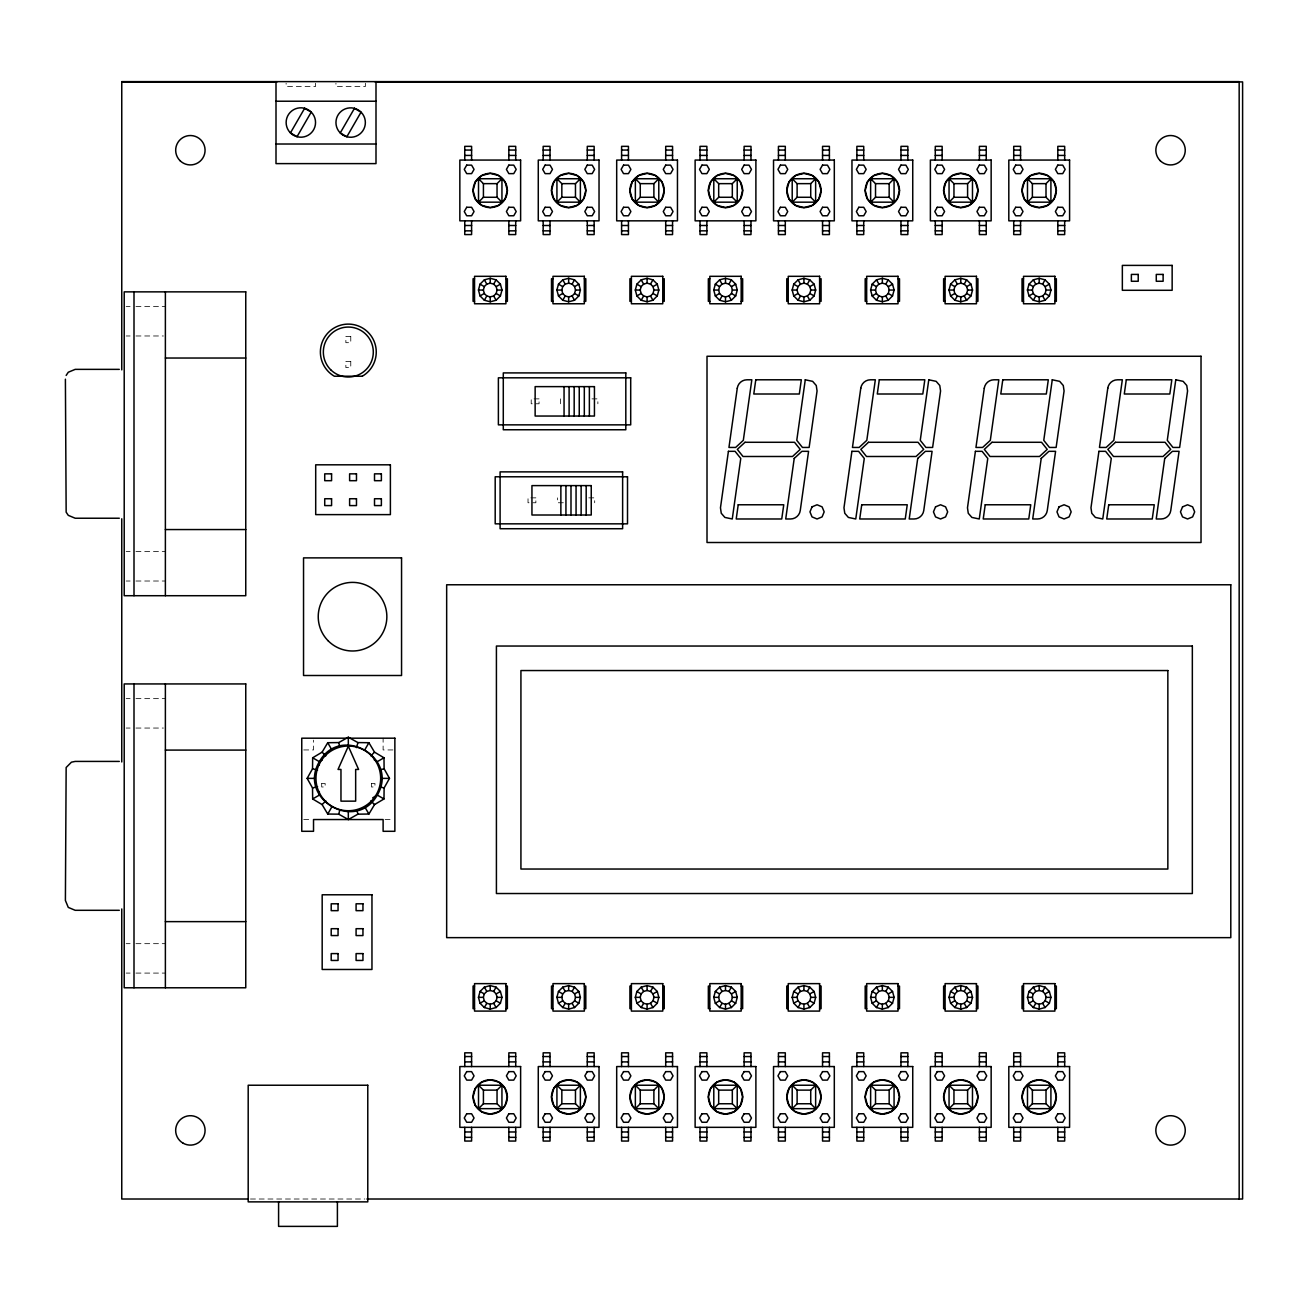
<?xml version="1.0" encoding="UTF-8"?>
<svg xmlns="http://www.w3.org/2000/svg" width="1308" height="1308" viewBox="0 0 1308 1308"><rect width="100%" height="100%" fill="white"/><g stroke="black" fill="none" stroke-linecap="round" stroke-linejoin="round"><path stroke-width="0.75" stroke-dasharray="5 3.75" d="M126.173 306.562L130.097 306.562M135.967 306.562L165.38 306.562M126.173 335.976L130.097 335.976M135.967 335.976L163.418 335.976M591.984 398.875L597.87 398.875L597.87 403.78M588.796 497.858L594.682 497.858L594.682 502.762M563.323 502.762L557.437 502.762L557.437 497.858M126.173 551.616L130.097 551.616M135.967 551.616L165.38 551.616M126.173 581.014L130.097 581.014M135.967 581.014L165.38 581.014M126.173 698.635L130.097 698.635M135.967 698.635L165.38 698.635M126.173 728.049L130.097 728.049M135.967 728.049L163.418 728.049M303.718 749.942L313.528 749.942L313.528 740.148M392.923 749.942L383.113 749.942L383.113 738.186M303.718 819.544L311.566 819.544M385.075 819.544L392.923 819.544M126.173 943.673L130.097 943.673M135.967 943.673L165.38 943.673M126.173 973.087L130.097 973.087M135.967 973.087L165.38 973.087M250.449 1199.011L364.85 1199.011M560.625 398.875L560.625 403.78M365.357 83.254L365.357 86.524L335.943 86.524L335.943 83.254M315.539 83.254L315.539 86.524L286.125 86.524L286.125 83.254M321.686 783.508L321.686 786.975L325.152 786.975L325.152 783.508L321.686 783.508M371.488 783.508L371.488 786.975L374.955 786.975L374.955 783.508L371.488 783.508M350.773 336.499L345.868 336.499L345.868 342.68L350.773 342.68L350.773 336.499M350.773 361.4L345.868 361.4L345.868 367.581L350.773 367.581L350.773 361.4M539.059 398.875L531.212 398.875L531.212 403.78L539.059 403.78L539.059 398.875M535.871 497.858L528.023 497.858L528.023 502.762L535.871 502.762L535.871 497.858"/><path stroke-width="1.5" d="M312.53 768.777L312.661 757.79L322.111 752.165L327.736 742.715L338.723 742.584L348.32 737.205L357.901 742.584L368.905 742.715L374.529 752.165L383.98 757.79L384.111 768.777L389.49 778.374L384.111 787.972L383.98 798.959L374.529 804.584L368.905 814.034L357.901 814.165L348.337 819.544L338.723 814.165L327.736 814.034L322.111 804.584L312.661 798.959L312.53 787.972L307.135 778.374L312.53 768.777L317.55 770.134M319.299 765.213L319.332 761.648C340.685 723.798 399.414 757.708 377.293 795.101C355.956 832.951 297.227 799.057 319.332 761.648L322.406 759.817M478.466 290.049L480.036 284.163L484.352 279.863L490.222 278.277L496.108 279.863L500.408 284.163L501.994 290.049L500.408 295.919L496.108 300.235L490.222 301.805L484.352 300.235L480.036 295.919L478.466 290.049L483.371 290.049L484.287 286.615L486.805 284.098L490.222 283.182L493.656 284.098L496.173 286.615L497.089 290.049L496.173 293.483L493.656 295.984L490.222 296.9L486.805 295.984L484.287 293.483L483.371 290.049M338.723 814.165L339.622 810.813M356.561 747.604L357.901 742.584M556.897 290.049L558.467 284.163L562.767 279.863L568.653 278.277L574.539 279.863L578.839 284.163L580.409 290.049L578.839 295.919L574.539 300.235L568.653 301.805L562.767 300.235L558.467 295.919L556.897 290.049L561.786 290.049L562.718 286.615L565.22 284.098L568.653 283.182L572.087 284.098L574.588 286.615L575.52 290.049L574.588 293.483L572.087 295.984L568.653 296.9L565.22 295.984L562.718 293.483L561.786 290.049M635.312 290.049L636.882 284.163L641.198 279.863L647.084 278.277L652.954 279.863L657.27 284.163L658.84 290.049L657.27 295.919L652.954 300.235L647.084 301.805L641.198 300.235L636.882 295.919L635.312 290.049L640.217 290.049L641.133 286.615L643.65 284.098L647.084 283.182L650.501 284.098L653.019 286.615L653.935 290.049L653.019 293.483L650.501 295.984L647.084 296.9L643.65 295.984L641.133 293.483L640.217 290.049M478.466 997.35L480.036 991.48L484.352 987.164L490.222 985.594L496.108 987.164L500.408 991.48L501.994 997.35L500.408 1003.236L496.108 1007.536L490.222 1009.122L484.352 1007.536L480.036 1003.236L478.466 997.35L483.371 997.35L484.287 1000.784L486.805 1003.301L490.222 1004.217L493.656 1003.301L496.173 1000.784L497.089 997.35L496.173 993.916L493.656 991.415L490.222 990.499L486.805 991.415L484.287 993.916L483.371 997.35M713.743 290.049L715.312 284.163L719.613 279.863L725.499 278.277L731.385 279.863L735.685 284.163L737.254 290.049L735.685 295.919L731.385 300.235L725.499 301.805L719.613 300.235L715.312 295.919L713.743 290.049L718.632 290.049L719.564 286.615L722.065 284.098L725.499 283.182L728.932 284.098L731.45 286.615L732.366 290.049L731.45 293.483L728.932 295.984L725.499 296.9L722.065 295.984L719.564 293.483L718.632 290.049M556.897 997.35L558.467 991.48L562.767 987.164L568.653 985.594L574.539 987.164L578.839 991.48L580.409 997.35L578.839 1003.236L574.539 1007.536L568.653 1009.122L562.767 1007.536L558.467 1003.236L556.897 997.35L561.786 997.35L562.718 1000.784L565.22 1003.301L568.653 1004.217L572.087 1003.301L574.588 1000.784L575.52 997.35L574.588 993.916L572.087 991.415L568.653 990.499L565.22 991.415L562.718 993.916L561.786 997.35M792.158 290.049L793.743 284.163L798.043 279.863L803.929 278.277L809.799 279.863L814.116 284.163L815.685 290.049L814.116 295.919L809.799 300.235L803.929 301.805L798.043 300.235L793.743 295.919L792.158 290.049L797.062 290.049L797.978 286.615L800.496 284.098L803.929 283.182L807.347 284.098L809.865 286.615L810.78 290.049L809.865 293.483L807.347 295.984L803.929 296.9L800.496 295.984L797.978 293.483L797.062 290.049M635.312 997.35L636.882 991.48L641.198 987.164L647.084 985.594L652.954 987.164L657.27 991.48L658.84 997.35L657.27 1003.236L652.954 1007.536L647.084 1009.122L641.198 1007.536L636.882 1003.236L635.312 997.35L640.217 997.35L641.133 1000.784L643.65 1003.301L647.084 1004.217L650.501 1003.301L653.019 1000.784L653.935 997.35L653.019 993.916L650.501 991.415L647.084 990.499L643.65 991.415L641.133 993.916L640.217 997.35M870.588 290.049L872.158 284.163L876.474 279.863L882.344 278.277L888.23 279.863L892.53 284.163L894.116 290.049L892.53 295.919L888.23 300.235L882.344 301.805L876.474 300.235L872.158 295.919L870.588 290.049L875.493 290.049L876.409 286.615L878.911 284.098L882.344 283.182L885.778 284.098L888.295 286.615L889.211 290.049L888.295 293.483L885.778 295.984L882.344 296.9L878.911 295.984L876.409 293.483L875.493 290.049M713.743 997.35L715.312 991.48L719.613 987.164L725.499 985.594L731.385 987.164L735.685 991.48L737.254 997.35L735.685 1003.236L731.385 1007.536L725.499 1009.122L719.613 1007.536L715.312 1003.236L713.743 997.35L718.632 997.35L719.564 1000.784L722.065 1003.301L725.499 1004.217L728.932 1003.301L731.45 1000.784L732.366 997.35L731.45 993.916L728.932 991.415L725.499 990.499L722.065 991.415L719.564 993.916L718.632 997.35M949.003 290.049L950.589 284.163L954.889 279.863L960.775 278.277L966.645 279.863L970.961 284.163L972.531 290.049L970.961 295.919L966.645 300.235L960.775 301.805L954.889 300.235L950.589 295.919L949.003 290.049L953.908 290.049L954.824 286.615L957.342 284.098L960.775 283.182L964.209 284.098L966.71 286.615L967.626 290.049L966.71 293.483L964.209 295.984L960.775 296.9L957.342 295.984L954.824 293.483L953.908 290.049M792.158 997.35L793.743 991.48L798.043 987.164L803.929 985.594L809.799 987.164L814.116 991.48L815.685 997.35L814.116 1003.236L809.799 1007.536L803.929 1009.122L798.043 1007.536L793.743 1003.236L792.158 997.35L797.062 997.35L797.978 1000.784L800.496 1003.301L803.929 1004.217L807.347 1003.301L809.865 1000.784L810.78 997.35L809.865 993.916L807.347 991.415L803.929 990.499L800.496 991.415L797.978 993.916L797.062 997.35M1027.434 290.049L1029.004 284.163L1033.32 279.863L1039.19 278.277L1045.076 279.863L1049.376 284.163L1050.962 290.049L1049.376 295.919L1045.076 300.235L1039.19 301.805L1033.32 300.235L1029.004 295.919L1027.434 290.049L1032.339 290.049L1033.255 286.615L1035.773 284.098L1039.19 283.182L1042.623 284.098L1045.141 286.615L1046.057 290.049L1045.141 293.483L1042.623 295.984L1039.19 296.9L1035.773 295.984L1033.255 293.483L1032.339 290.049M870.588 997.35L872.158 991.48L876.474 987.164L882.344 985.594L888.23 987.164L892.53 991.48L894.116 997.35L892.53 1003.236L888.23 1007.536L882.344 1009.122L876.474 1007.536L872.158 1003.236L870.588 997.35L875.493 997.35L876.409 1000.784L878.911 1003.301L882.344 1004.217L885.778 1003.301L888.295 1000.784L889.211 997.35L888.295 993.916L885.778 991.415L882.344 990.499L878.911 991.415L876.409 993.916L875.493 997.35M949.003 997.35L950.589 991.48L954.889 987.164L960.775 985.594L966.645 987.164L970.961 991.48L972.531 997.35L970.961 1003.236L966.645 1007.536L960.775 1009.122L954.889 1007.536L950.589 1003.236L949.003 997.35L953.908 997.35L954.824 1000.784L957.342 1003.301L960.775 1004.217L964.209 1003.301L966.71 1000.784L967.626 997.35L966.71 993.916L964.209 991.415L960.775 990.499L957.342 991.415L954.824 993.916L953.908 997.35M1027.434 997.35L1029.004 991.48L1033.32 987.164L1039.19 985.594L1045.076 987.164L1049.376 991.48L1050.962 997.35L1049.376 1003.236L1045.076 1007.536L1039.19 1009.122L1033.32 1007.536L1029.004 1003.236L1027.434 997.35L1032.339 997.35L1033.255 1000.784L1035.773 1003.301L1039.19 1004.217L1042.623 1003.301L1045.141 1000.784L1046.057 997.35L1045.141 993.916L1042.623 991.415L1039.19 990.499L1035.773 991.415L1033.255 993.916L1032.339 997.35M484.352 300.235L486.805 295.984M493.656 284.098L496.108 279.863M562.767 300.235L565.22 295.984M572.087 284.098L574.539 279.863M327.736 814.034L331.578 807.363M365.046 749.386L368.905 742.715M641.198 300.235L643.65 295.984M650.501 284.098L652.954 279.863M719.613 300.235L722.065 295.984M728.932 284.098L731.385 279.863M798.043 300.235L800.496 295.984M807.347 284.098L809.799 279.863M876.474 300.235L878.911 295.984M885.778 284.098L888.23 279.863M484.352 1007.536L486.805 1003.301M493.656 991.415L496.108 987.164M954.889 300.235L957.342 295.984M964.209 284.098L966.645 279.863M562.767 1007.536L565.22 1003.301M572.087 991.415L574.539 987.164M1033.32 300.235L1035.773 295.984M1042.623 284.098L1045.076 279.863M641.198 1007.536L643.65 1003.301M650.501 991.415L652.954 987.164M719.613 1007.536L722.065 1003.301M728.932 991.415L731.385 987.164M798.043 1007.536L800.496 1003.301M807.347 991.415L809.799 987.164M876.474 1007.536L878.911 1003.301M885.778 991.415L888.23 987.164M954.889 1007.536L957.342 1003.301M964.209 991.415L966.645 987.164M1033.32 1007.536L1035.773 1003.301M1042.623 991.415L1045.076 987.164M66.152 375.429L68.278 372.24L75.194 369.363L119.306 369.363M478.515 202.168L483.42 197.279L497.04 197.279L501.945 202.168L501.945 178.738L478.515 178.738L478.515 202.168L501.945 202.168M478.515 178.738L483.42 183.643L497.04 183.643L501.945 178.738M556.93 202.168L561.835 197.279L575.471 197.279L580.376 202.168L580.376 178.738L556.93 178.738L556.93 202.168L580.376 202.168M575.471 197.279L575.471 183.643L580.376 178.738M635.361 202.168L640.266 197.279L653.886 197.279L658.791 202.168L658.791 178.738L635.361 178.738L635.361 202.168L658.791 202.168M653.886 197.279L653.886 183.643L658.791 178.738M713.792 202.168L718.681 197.279L718.681 183.643L713.792 178.738L737.221 178.738L737.221 202.168L713.792 202.168L713.792 178.738M737.221 202.168L732.317 197.279L732.317 183.643L737.221 178.738M792.207 202.168L797.112 197.279L810.731 197.279L815.636 202.168L815.636 178.738L792.207 178.738L792.207 202.168L815.636 202.168M810.731 197.279L810.731 183.643L815.636 178.738M870.638 202.168L875.526 197.279L889.162 197.279L894.067 202.168L894.067 178.738L870.638 178.738L870.638 202.168L894.067 202.168M889.162 197.279L889.162 183.643L894.067 178.738M322.111 804.584L325.79 800.905M370.834 755.844L374.529 752.165M949.052 202.168L953.957 197.279L967.593 197.279L972.482 202.168L972.482 178.738L949.052 178.738L949.052 202.168L972.482 202.168M967.593 197.279L967.593 183.643L972.482 178.738M1027.483 202.168L1032.388 197.279L1046.008 197.279L1050.913 202.168L1050.913 178.738L1027.483 178.738L1027.483 202.168L1050.913 202.168M1027.483 178.738L1032.388 183.643L1046.008 183.643L1050.913 178.738M478.515 1108.661L483.42 1103.756L497.04 1103.756L501.945 1108.661L501.945 1085.231L478.515 1085.231L478.515 1108.661L501.945 1108.661M497.04 1103.756L497.04 1090.12L501.945 1085.231M556.93 1108.661L561.835 1103.756L575.471 1103.756L580.376 1108.661L556.93 1108.661L556.93 1085.231L580.376 1085.231L580.376 1108.661M575.471 1103.756L575.471 1090.12L580.376 1085.231M635.361 1108.661L640.266 1103.756L653.886 1103.756L658.791 1108.661L635.361 1108.661L635.361 1085.231L658.791 1085.231L658.791 1108.661M653.886 1103.756L653.886 1090.12L658.791 1085.231M713.792 1108.661L718.681 1103.756L732.317 1103.756L737.221 1108.661L737.221 1085.231L713.792 1085.231L713.792 1108.661L737.221 1108.661M732.317 1103.756L732.317 1090.12L737.221 1085.231M792.207 1108.661L797.112 1103.756L810.731 1103.756L815.636 1108.661L792.207 1108.661L792.207 1085.231L815.636 1085.231L815.636 1108.661M810.731 1103.756L810.731 1090.12L815.636 1085.231M870.638 1108.661L875.526 1103.756L875.526 1090.12L870.638 1085.231L870.638 1108.661L894.067 1108.661L894.067 1085.231L870.638 1085.231M894.067 1108.661L889.162 1103.756L889.162 1090.12L894.067 1085.231M949.052 1108.661L953.957 1103.756L967.593 1103.756L972.482 1108.661L972.482 1085.231L949.052 1085.231L949.052 1108.661L972.482 1108.661M967.593 1103.756L967.593 1090.12L972.482 1085.231M1027.483 1108.661L1032.388 1103.756L1046.008 1103.756L1050.913 1108.661L1050.913 1085.231L1027.483 1085.231L1027.483 1108.661L1050.913 1108.661M1046.008 1103.756L1046.008 1090.12L1050.913 1085.231M372.682 797.847L377.293 795.101L383.98 798.959M480.036 295.919L484.287 293.483M496.173 286.615L500.408 284.163M558.467 295.919L562.718 293.483M574.588 286.615L578.839 284.163M636.882 295.919L641.133 293.483M653.019 286.615L657.27 284.163M715.312 295.919L719.564 293.483M731.45 286.615L735.685 284.163M793.743 295.919L797.978 293.483M809.865 286.615L814.116 284.163M872.158 295.919L876.409 293.483M888.295 286.615L892.53 284.163M950.589 295.919L954.824 293.483M966.71 286.615L970.961 284.163M1029.004 295.919L1033.255 293.483M1045.141 286.615L1049.376 284.163M312.661 798.959L319.332 795.101L319.299 791.536M383.98 757.79L377.293 761.648L374.219 759.817M480.036 1003.236L484.287 1000.784M496.173 993.916L500.408 991.48M558.467 1003.236L562.718 1000.784M574.588 993.916L578.839 991.48M636.882 1003.236L641.133 1000.784M653.019 993.916L657.27 991.48M715.312 1003.236L719.564 1000.784M731.45 993.916L735.685 991.48M793.743 1003.236L797.978 1000.784M809.865 993.916L814.116 991.48M872.158 1003.236L876.409 1000.784M888.295 993.916L892.53 991.48M950.589 1003.236L954.824 1000.784M966.71 993.916L970.961 991.48M1029.004 1003.236L1033.255 1000.784M1045.141 993.916L1049.376 991.48M312.53 787.972L317.55 786.615M380.759 769.676L384.111 768.777M121.758 81.913L277.018 81.913M375.069 81.913L1242.6 81.913L1242.6 1199.011L366.894 1199.011M276.004 101.223L376.001 101.223M276.004 144.011L376.001 144.011M464.749 150.06L471.599 150.06M508.845 150.06L515.712 150.06M543.163 150.06L550.03 150.06M587.276 150.06L594.143 150.06M621.594 150.06L628.445 150.06M665.707 150.06L672.557 150.06M700.009 150.06L706.876 150.06M744.121 150.06L750.988 150.06M778.44 150.06L785.307 150.06M822.552 150.06L829.403 150.06M856.871 150.06L863.721 150.06M900.967 150.06L907.834 150.06M935.285 150.06L942.152 150.06M979.398 150.06L986.248 150.06M1013.716 150.06L1020.567 150.06M1057.812 150.06L1064.679 150.06M464.749 155.423L471.599 155.423M508.845 155.423L515.712 155.423M543.163 155.423L550.03 155.423M587.276 155.423L594.143 155.423M621.594 155.423L628.445 155.423M665.707 155.423L672.557 155.423M700.009 155.423L706.876 155.423M744.121 155.423L750.988 155.423M778.44 155.423L785.307 155.423M822.552 155.423L829.403 155.423M856.871 155.423L863.721 155.423M900.967 155.423L907.834 155.423M935.285 155.423L942.152 155.423M979.398 155.423L986.248 155.423M1013.716 155.423L1020.567 155.423M1057.812 155.423L1064.679 155.423M556.93 178.738L561.835 183.643L575.471 183.643M635.361 178.738L640.266 183.643L653.886 183.643M718.681 183.643L732.317 183.643M792.207 178.738L797.112 183.643L810.731 183.643M870.638 178.738L875.526 183.643L889.162 183.643M949.052 178.738L953.957 183.643L967.593 183.643M718.681 197.279L732.317 197.279M464.749 225.499L471.599 225.499M508.845 225.499L515.712 225.499M543.163 225.499L550.03 225.499M587.276 225.499L594.143 225.499M621.594 225.499L628.445 225.499M665.707 225.499L672.557 225.499M700.009 225.499L706.876 225.499M744.121 225.499L750.988 225.499M778.44 225.499L785.307 225.499M822.552 225.499L829.403 225.499M856.871 225.499L863.721 225.499M900.967 225.499L907.834 225.499M935.285 225.499L942.152 225.499M979.398 225.499L986.248 225.499M1013.716 225.499L1020.567 225.499M1057.812 225.499L1064.679 225.499M464.749 230.846L471.599 230.846M508.845 230.846L515.712 230.846M543.163 230.846L550.03 230.846M587.276 230.846L594.143 230.846M621.594 230.846L628.445 230.846M665.707 230.846L672.557 230.846M700.009 230.846L706.876 230.846M744.121 230.846L750.988 230.846M778.44 230.846L785.307 230.846M822.552 230.846L829.403 230.846M856.871 230.846L863.721 230.846M900.967 230.846L907.834 230.846M935.285 230.846L942.152 230.846M979.398 230.846L986.248 230.846M1013.716 230.846L1020.567 230.846M1057.812 230.846L1064.679 230.846M474.542 278.767L473.071 278.767L473.071 301.314L474.542 301.314M505.918 278.767L507.373 278.767L507.373 301.314L505.918 301.314M552.973 278.767L551.502 278.767L551.502 301.314L552.973 301.314M584.333 278.767L585.804 278.767L585.804 301.314L584.333 301.314M631.388 278.767L629.916 278.767L629.916 301.314L631.388 301.314M662.764 278.767L664.235 278.767L664.235 301.314L662.764 301.314M709.819 278.767L708.347 278.767L708.347 301.314L709.819 301.314M741.178 278.767L742.65 278.767L742.65 301.314L741.178 301.314M788.234 278.767L786.778 278.767L786.778 301.314L788.234 301.314M819.609 278.767L821.081 278.767L821.081 301.314L819.609 301.314M866.664 278.767L865.193 278.767L865.193 301.314L866.664 301.314M898.024 278.767L899.495 278.767L899.495 301.314L898.024 301.314M945.095 278.767L943.624 278.767L943.624 301.314L945.095 301.314M976.455 278.767L977.926 278.767L977.926 301.314L976.455 301.314M1023.51 278.767L1022.038 278.767L1022.038 301.314L1023.51 301.314M1054.886 278.767L1056.341 278.767L1056.341 301.314L1054.886 301.314M497.089 290.049L501.994 290.049M575.52 290.049L580.409 290.049M653.935 290.049L658.84 290.049M732.366 290.049L737.254 290.049M810.78 290.049L815.685 290.049M889.211 290.049L894.116 290.049M967.626 290.049L972.531 290.049M1046.057 290.049L1050.962 290.049M165.38 358.032L245.757 358.032M119.306 518.23L75.194 518.23L68.278 515.352L66.152 512.147L65.4 379.189M165.38 529.56L245.757 529.56M165.38 750.089L245.757 750.089M119.306 761.419L75.194 761.419L71.45 762.172L66.152 767.502L65.4 900.46L68.278 907.409L75.194 910.303L119.306 910.303M307.135 778.374L314.852 778.374M381.789 778.374L389.49 778.374M165.38 921.633L245.757 921.633M474.542 986.085L473.071 986.085L473.071 1008.631L474.542 1008.631M505.918 986.085L507.373 986.085L507.373 1008.631L505.918 1008.631M552.973 986.085L551.502 986.085L551.502 1008.631L552.973 1008.631M584.333 986.085L585.804 986.085L585.804 1008.631L584.333 1008.631M631.388 986.085L629.916 986.085L629.916 1008.631L631.388 1008.631M662.764 986.085L664.235 986.085L664.235 1008.631L662.764 1008.631M709.819 986.085L708.347 986.085L708.347 1008.631L709.819 1008.631M741.178 986.085L742.65 986.085L742.65 1008.631L741.178 1008.631M788.234 986.085L786.778 986.085L786.778 1008.631L788.234 1008.631M819.609 986.085L821.081 986.085L821.081 1008.631L819.609 1008.631M866.664 986.085L865.193 986.085L865.193 1008.631L866.664 1008.631M898.024 986.085L899.495 986.085L899.495 1008.631L898.024 1008.631M945.095 986.085L943.624 986.085L943.624 1008.631L945.095 1008.631M976.455 986.085L977.926 986.085L977.926 1008.631L976.455 1008.631M1023.51 986.085L1022.038 986.085L1022.038 1008.631L1023.51 1008.631M1054.886 986.085L1056.341 986.085L1056.341 1008.631L1054.886 1008.631M497.089 997.35L501.994 997.35M575.52 997.35L580.409 997.35M653.935 997.35L658.84 997.35M732.366 997.35L737.254 997.35M810.78 997.35L815.685 997.35M889.211 997.35L894.116 997.35M967.626 997.35L972.531 997.35M1046.057 997.35L1050.962 997.35M464.749 1056.553L471.599 1056.553M508.845 1056.553L515.712 1056.553M543.163 1056.553L550.03 1056.553M587.276 1056.553L594.143 1056.553M621.594 1056.553L628.445 1056.553M665.707 1056.553L672.557 1056.553M700.009 1056.553L706.876 1056.553M744.121 1056.553L750.988 1056.553M778.44 1056.553L785.307 1056.553M822.552 1056.553L829.403 1056.553M856.871 1056.553L863.721 1056.553M900.967 1056.553L907.834 1056.553M935.285 1056.553L942.152 1056.553M979.398 1056.553L986.248 1056.553M1013.716 1056.553L1020.567 1056.553M1057.812 1056.553L1064.679 1056.553M464.749 1061.9L471.599 1061.9M508.845 1061.9L515.712 1061.9M543.163 1061.9L550.03 1061.9M587.276 1061.9L594.143 1061.9M621.594 1061.9L628.445 1061.9M665.707 1061.9L672.557 1061.9M700.009 1061.9L706.876 1061.9M744.121 1061.9L750.988 1061.9M778.44 1061.9L785.307 1061.9M822.552 1061.9L829.403 1061.9M856.871 1061.9L863.721 1061.9M900.967 1061.9L907.834 1061.9M935.285 1061.9L942.152 1061.9M979.398 1061.9L986.248 1061.9M1013.716 1061.9L1020.567 1061.9M1057.812 1061.9L1064.679 1061.9M478.515 1085.231L483.42 1090.12L497.04 1090.12M556.93 1085.231L561.835 1090.12L575.471 1090.12M635.361 1085.231L640.266 1090.12L653.886 1090.12M713.792 1085.231L718.681 1090.12L732.317 1090.12M792.207 1085.231L797.112 1090.12L810.731 1090.12M875.526 1090.12L889.162 1090.12M949.052 1085.231L953.957 1090.12L967.593 1090.12M1027.483 1085.231L1032.388 1090.12L1046.008 1090.12M875.526 1103.756L889.162 1103.756M464.749 1131.976L471.599 1131.976M508.845 1131.976L515.712 1131.976M543.163 1131.976L550.03 1131.976M587.276 1131.976L594.143 1131.976M621.594 1131.976L628.445 1131.976M665.707 1131.976L672.557 1131.976M700.009 1131.976L706.876 1131.976M744.121 1131.976L750.988 1131.976M778.44 1131.976L785.307 1131.976M822.552 1131.976L829.403 1131.976M856.871 1131.976L863.721 1131.976M900.967 1131.976L907.834 1131.976M935.285 1131.976L942.152 1131.976M979.398 1131.976L986.248 1131.976M1013.716 1131.976L1020.567 1131.976M1057.812 1131.976L1064.679 1131.976M464.749 1137.339L471.599 1137.339M508.845 1137.339L515.712 1137.339M543.163 1137.339L550.03 1137.339M587.276 1137.339L594.143 1137.339M621.594 1137.339L628.445 1137.339M665.707 1137.339L672.557 1137.339M700.009 1137.339L706.876 1137.339M744.121 1137.339L750.988 1137.339M778.44 1137.339L785.307 1137.339M822.552 1137.339L829.403 1137.339M856.871 1137.339L863.721 1137.339M900.967 1137.339L907.834 1137.339M935.285 1137.339L942.152 1137.339M979.398 1137.339L986.248 1137.339M1013.716 1137.339L1020.567 1137.339M1057.812 1137.339L1064.679 1137.339M248.406 1199.011L121.758 1199.011L121.758 908.946M380.759 787.073L384.111 787.972M1029.004 284.163L1033.255 286.615M1045.141 293.483L1049.376 295.919M950.589 284.163L954.824 286.615M966.71 293.483L970.961 295.919M872.158 284.163L876.409 286.615M888.295 293.483L892.53 295.919M793.743 284.163L797.978 286.615M809.865 293.483L814.116 295.919M715.312 284.163L719.564 286.615M731.45 293.483L735.685 295.919M636.882 284.163L641.133 286.615M653.019 293.483L657.27 295.919M558.467 284.163L562.718 286.615M574.588 293.483L578.839 295.919M480.036 284.163L484.287 286.615M496.173 293.483L500.408 295.919M1029.004 991.48L1033.255 993.916M1045.141 1000.784L1049.376 1003.236M950.589 991.48L954.824 993.916M966.71 1000.784L970.961 1003.236M872.158 991.48L876.409 993.916M888.295 1000.784L892.53 1003.236M793.743 991.48L797.978 993.916M809.865 1000.784L814.116 1003.236M312.661 757.79L319.332 761.648M715.312 991.48L719.564 993.916M731.45 1000.784L735.685 1003.236M636.882 991.48L641.133 993.916M653.019 1000.784L657.27 1003.236M558.467 991.48L562.718 993.916M574.588 1000.784L578.839 1003.236M480.036 991.48L484.287 993.916M496.173 1000.784L500.408 1003.236M322.111 752.165L325.79 755.844M370.834 800.905L374.529 804.584M1033.32 279.863L1035.773 284.098M1042.623 295.984L1045.076 300.235M954.889 279.863L957.342 284.098M964.209 295.984L966.645 300.235M876.474 279.863L878.911 284.098M885.778 295.984L888.23 300.235M798.043 279.863L800.496 284.098M807.347 295.984L809.799 300.235M719.613 279.863L722.065 284.098M728.932 295.984L731.385 300.235M641.198 279.863L643.65 284.098M650.501 295.984L652.954 300.235M1033.32 987.164L1035.773 991.415M1042.623 1003.301L1045.076 1007.536M562.767 279.863L565.22 284.098M572.087 295.984L574.539 300.235M954.889 987.164L957.342 991.415M964.209 1003.301L966.645 1007.536M484.352 279.863L486.805 284.098M493.656 295.984L496.108 300.235M876.474 987.164L878.911 991.415M885.778 1003.301L888.23 1007.536M798.043 987.164L800.496 991.415M807.347 1003.301L809.799 1007.536M719.613 987.164L722.065 991.415M728.932 1003.301L731.385 1007.536M641.198 987.164L643.65 991.415M650.501 1003.301L652.954 1007.536M562.767 987.164L565.22 991.415M572.087 1003.301L574.539 1007.536M484.352 987.164L486.805 991.415M493.656 1003.301L496.108 1007.536M327.736 742.715L331.578 749.386M365.046 807.363L368.905 814.034M338.723 742.584L339.622 745.936M357.019 810.813L357.901 814.165M1239.167 1199.011L1239.167 81.619L121.758 81.619L121.758 369.87M1064.679 160.067L1064.679 146.349L1057.812 146.349L1057.812 160.067M1064.679 220.839L1064.679 234.573L1057.812 234.573L1057.812 220.839M1064.679 1066.56L1064.679 1052.826L1057.812 1052.826L1057.812 1066.56M1064.679 1127.332L1064.679 1141.05L1057.812 1141.05L1057.812 1127.332M1046.008 183.643L1046.008 197.279M1039.19 278.277L1039.19 283.182M1039.19 296.9L1039.19 301.805M1039.19 985.594L1039.19 990.499M1039.19 1004.217L1039.19 1009.122M1032.388 183.643L1032.388 197.279M1032.388 1090.12L1032.388 1103.756M1020.567 160.067L1020.567 146.349L1013.716 146.349L1013.716 160.067M1020.567 220.839L1020.567 234.573L1013.716 234.573L1013.716 220.839M1020.567 1066.56L1020.567 1052.826L1013.716 1052.826L1013.716 1066.56M1020.567 1127.332L1020.567 1141.05L1013.716 1141.05L1013.716 1127.332M986.248 160.067L986.248 146.349L979.398 146.349L979.398 160.067M986.248 220.839L986.248 234.573L979.398 234.573L979.398 220.839M986.248 1066.56L986.248 1052.826L979.398 1052.826L979.398 1066.56M986.248 1127.332L986.248 1141.05L979.398 1141.05L979.398 1127.332M960.775 278.277L960.775 283.182M960.775 296.9L960.775 301.805M960.775 985.594L960.775 990.499M960.775 1004.217L960.775 1009.122M953.957 183.643L953.957 197.279M953.957 1090.12L953.957 1103.756M942.152 160.067L942.152 146.349L935.285 146.349L935.285 160.067M942.152 220.839L942.152 234.573L935.285 234.573L935.285 220.839M942.152 1066.56L942.152 1052.826L935.285 1052.826L935.285 1066.56M942.152 1127.332L942.152 1141.05L935.285 1141.05L935.285 1127.332M907.834 160.067L907.834 146.349L900.967 146.349L900.967 160.067M907.834 220.839L907.834 234.573L900.967 234.573L900.967 220.839M907.834 1066.56L907.834 1052.826L900.967 1052.826L900.967 1066.56M907.834 1127.332L907.834 1141.05L900.967 1141.05L900.967 1127.332M882.344 278.277L882.344 283.182M882.344 296.9L882.344 301.805M882.344 985.594L882.344 990.499M882.344 1004.217L882.344 1009.122M875.526 183.643L875.526 197.279M863.721 160.067L863.721 146.349L856.871 146.349L856.871 160.067M863.721 220.839L863.721 234.573L856.871 234.573L856.871 220.839M863.721 1066.56L863.721 1052.826L856.871 1052.826L856.871 1066.56M863.721 1127.332L863.721 1141.05L856.871 1141.05L856.871 1127.332M829.403 160.067L829.403 146.349L822.552 146.349L822.552 160.067M829.403 220.839L829.403 234.573L822.552 234.573L822.552 220.839M829.403 1066.56L829.403 1052.826L822.552 1052.826L822.552 1066.56M829.403 1127.332L829.403 1141.05L822.552 1141.05L822.552 1127.332M803.929 278.277L803.929 283.182M803.929 296.9L803.929 301.805M803.929 985.594L803.929 990.499M803.929 1004.217L803.929 1009.122M797.112 183.643L797.112 197.279M797.112 1090.12L797.112 1103.756M785.307 160.067L785.307 146.349L778.44 146.349L778.44 160.067M785.307 220.839L785.307 234.573L778.44 234.573L778.44 220.839M785.307 1066.56L785.307 1052.826L778.44 1052.826L778.44 1066.56M785.307 1127.332L785.307 1141.05L778.44 1141.05L778.44 1127.332M750.988 160.067L750.988 146.349L744.121 146.349L744.121 160.067M750.988 220.839L750.988 234.573L744.121 234.573L744.121 220.839M750.988 1066.56L750.988 1052.826L744.121 1052.826L744.121 1066.56M750.988 1127.332L750.988 1141.05L744.121 1141.05L744.121 1127.332M725.499 278.277L725.499 283.182M725.499 296.9L725.499 301.805M725.499 985.594L725.499 990.499M725.499 1004.217L725.499 1009.122M718.681 1090.12L718.681 1103.756M706.876 160.067L706.876 146.349L700.009 146.349L700.009 160.067M706.876 220.839L706.876 234.573L700.009 234.573L700.009 220.839M706.876 1066.56L706.876 1052.826L700.009 1052.826L700.009 1066.56M706.876 1127.332L706.876 1141.05L700.009 1141.05L700.009 1127.332M672.557 160.067L672.557 146.349L665.707 146.349L665.707 160.067M672.557 220.839L672.557 234.573L665.707 234.573L665.707 220.839M672.557 1066.56L672.557 1052.826L665.707 1052.826L665.707 1066.56M672.557 1127.332L672.557 1141.05L665.707 1141.05L665.707 1127.332M647.084 278.277L647.084 283.182M647.084 296.9L647.084 301.805M647.084 985.594L647.084 990.499M647.084 1004.217L647.084 1009.122M640.266 183.643L640.266 197.279M640.266 1090.12L640.266 1103.756M628.445 160.067L628.445 146.349L621.594 146.349L621.594 160.067M628.445 220.839L628.445 234.573L621.594 234.573L621.594 220.839M628.445 1066.56L628.445 1052.826L621.594 1052.826L621.594 1066.56M628.445 1127.332L628.445 1141.05L621.594 1141.05L621.594 1127.332M594.143 160.067L594.143 146.349L587.276 146.349L587.276 160.067M594.143 220.839L594.143 234.573L587.276 234.573L587.276 220.839M594.143 1066.56L594.143 1052.826L587.276 1052.826L587.276 1066.56M594.143 1127.332L594.143 1141.05L587.276 1141.05L587.276 1127.332M589.368 386.628L589.368 416.042M586.18 485.611L586.18 515.009M584.316 386.628L584.316 416.042M581.128 485.611L581.128 515.009M579.248 386.628L579.248 416.042M576.06 485.611L576.06 515.009M574.179 386.628L574.179 416.042M570.991 485.611L570.991 515.009M569.111 386.628L569.111 416.042M568.653 278.277L568.653 283.182M568.653 296.9L568.653 301.805M568.653 985.594L568.653 990.499M568.653 1004.217L568.653 1009.122M565.939 485.611L565.939 515.009M564.059 386.628L564.059 416.042M561.835 183.643L561.835 197.279M561.835 1090.12L561.835 1103.756M560.87 485.611L560.87 515.009M550.03 160.067L550.03 146.349L543.163 146.349L543.163 160.067M550.03 220.839L550.03 234.573L543.163 234.573L543.163 220.839M550.03 1066.56L550.03 1052.826L543.163 1052.826L543.163 1066.56M550.03 1127.332L550.03 1141.05L543.163 1141.05L543.163 1127.332M515.712 160.067L515.712 146.349L508.845 146.349L508.845 160.067M515.712 220.839L515.712 234.573L508.845 234.573L508.845 220.839M515.712 1066.56L515.712 1052.826L508.845 1052.826L508.845 1066.56M515.712 1127.332L515.712 1141.05L508.845 1141.05L508.845 1127.332M497.04 183.643L497.04 197.279M490.222 278.277L490.222 283.182M490.222 296.9L490.222 301.805M490.222 985.594L490.222 990.499M490.222 1004.217L490.222 1009.122M483.42 183.643L483.42 197.279M483.42 1090.12L483.42 1103.756M471.599 160.067L471.599 146.349L464.749 146.349L464.749 160.067M471.599 220.839L471.599 234.573L464.749 234.573L464.749 220.839M471.599 1066.56L471.599 1052.826L464.749 1052.826L464.749 1066.56M471.599 1127.332L471.599 1141.05L464.749 1141.05L464.749 1127.332M376.001 81.619L376.001 163.614L276.004 163.614L276.004 81.619M348.32 737.205L348.32 744.906M348.32 811.843L348.32 819.544M337.399 1201.872L337.399 1226.381L278.588 1226.381L278.588 1201.872M165.38 291.864L165.38 595.712M165.38 683.937L165.38 987.785M134.005 291.864L134.005 595.712M134.005 683.937L134.005 987.785M121.758 518.769L121.758 761.975M728.409 451.325L720.463 507.815L721.264 513.276L724.877 517.428L732.267 518.982L740.769 458.438L735.08 451.325L728.409 451.325M737.271 388.231L728.948 447.45L735.636 447.45L743.32 440.338L751.822 379.794L746.982 379.794A9.794 9.794 0 0 0 737.271 388.231M738.219 504.774L736.224 518.982L781.743 518.982L783.754 504.774L738.219 504.774M755.779 379.794L753.784 394.002L799.319 394.002L801.314 379.794L755.779 379.794M794.218 458.438L785.716 518.982L790.555 518.982A9.794 9.794 0 0 0 800.251 510.545L808.573 451.325L801.902 451.325L794.218 458.438M805.27 379.794L796.768 440.338L802.442 447.45L809.129 447.45L817.059 390.961L816.257 385.5L812.644 381.347L805.27 379.794M851.9 451.325L843.971 507.815L844.772 513.276L848.385 517.428L855.759 518.982L864.277 458.438L858.588 451.325L851.9 451.325M860.778 388.231L852.456 447.45L859.127 447.45L866.812 440.338L875.33 379.794L870.474 379.794A9.794 9.794 0 0 0 860.778 388.231M861.727 504.774L859.716 518.982L905.25 518.982L907.245 504.774L861.727 504.774M879.287 379.794L877.292 394.002L922.81 394.002L924.821 379.794L879.287 379.794M917.725 458.438L909.207 518.982L914.047 518.982A9.794 9.794 0 0 0 923.759 510.545L932.081 451.325L925.394 451.325L917.725 458.438M928.778 379.794L920.26 440.338L925.95 447.45L932.62 447.45L940.566 390.961L939.765 385.5L936.152 381.347L928.778 379.794M975.408 451.325L967.479 507.815L968.263 513.276L971.893 517.428L979.267 518.982L987.769 458.438L982.095 451.325L975.408 451.325M984.27 388.231L975.948 447.45L982.635 447.45L990.32 440.338L998.822 379.794L993.982 379.794A9.794 9.794 0 0 0 984.27 388.231M985.218 504.774L983.224 518.982L1028.758 518.982L1030.753 504.774L985.218 504.774M1002.778 379.794L1000.784 394.002L1046.318 394.002L1048.313 379.794L1002.778 379.794M1041.217 458.438L1032.715 518.982L1037.555 518.982A9.794 9.794 0 0 0 1047.267 510.545L1055.589 451.325L1048.902 451.325L1041.217 458.438M1052.27 379.794L1043.768 440.338L1049.441 447.45L1056.128 447.45L1064.074 390.961L1063.273 385.5L1059.66 381.347L1052.27 379.794M1098.916 451.325L1090.97 507.815L1091.771 513.276L1095.385 517.428L1102.758 518.982L1111.277 458.438L1105.587 451.325L1098.916 451.325M1107.778 388.231L1099.456 447.45L1106.143 447.45L1113.811 440.338L1122.329 379.794L1117.49 379.794A9.794 9.794 0 0 0 1107.778 388.231M1108.726 504.774L1106.731 518.982L1152.25 518.982L1154.261 504.774L1108.726 504.774M1126.286 379.794L1124.291 394.002L1169.826 394.002L1171.821 379.794L1126.286 379.794M1164.725 458.438L1156.223 518.982L1161.063 518.982A9.794 9.794 0 0 0 1170.758 510.545L1179.08 451.325L1172.409 451.325L1164.725 458.438M1175.778 379.794L1167.276 440.338L1172.949 447.45L1179.636 447.45L1187.566 390.961L1186.765 385.5L1183.151 381.347L1175.778 379.794M475.376 181.877L473.071 190.461L475.376 199.029L481.655 205.307L490.222 207.612L498.806 205.307L505.084 199.029L507.373 190.461L505.084 181.877L498.806 175.599L490.222 173.31L481.655 175.599L475.376 181.877M553.791 181.877L551.502 190.461L553.791 199.029L560.069 205.307L568.653 207.612L577.22 205.307L583.515 199.029L585.804 190.461L583.515 181.877L577.22 175.599L568.653 173.31L560.069 175.599L553.791 181.877M632.222 181.877L629.916 190.461L632.222 199.029L638.5 205.307L647.084 207.612L655.651 205.307L661.93 199.029L664.235 190.461L661.93 181.877L655.651 175.599L647.084 173.31L638.5 175.599L632.222 181.877M710.653 181.877L708.347 190.461L710.653 199.029L716.931 205.307L725.499 207.612L734.082 205.307L740.361 199.029L742.65 190.461L740.361 181.877L734.082 175.599L725.499 173.31L716.931 175.599L710.653 181.877M475.376 1088.37L473.071 1096.938L475.376 1105.522L481.655 1111.8L490.222 1114.089L498.806 1111.8L505.084 1105.522L507.373 1096.938L505.084 1088.37L498.806 1082.092L490.222 1079.787L481.655 1082.092L475.376 1088.37M789.067 181.877L786.778 190.461L789.067 199.029L795.346 205.307L803.929 207.612L812.497 205.307L818.775 199.029L821.081 190.461L818.775 181.877L812.497 175.599L803.929 173.31L795.346 175.599L789.067 181.877M553.791 1088.37L551.502 1096.938L553.791 1105.522L560.069 1111.8L568.653 1114.089L577.22 1111.8L583.515 1105.522L585.804 1096.938L583.515 1088.37L577.22 1082.092L568.653 1079.787L560.069 1082.092L553.791 1088.37M867.498 181.877L865.193 190.461L867.498 199.029L873.777 205.307L882.344 207.612L890.928 205.307L897.206 199.029L899.495 190.461L897.206 181.877L890.928 175.599L882.344 173.31L873.777 175.599L867.498 181.877M632.222 1088.37L629.916 1096.938L632.222 1105.522L638.5 1111.8L647.084 1114.089L655.651 1111.8L661.93 1105.522L664.235 1096.938L661.93 1088.37L655.651 1082.092L647.084 1079.787L638.5 1082.092L632.222 1088.37M945.913 181.877L943.624 190.461L945.913 199.029L952.191 205.307L960.775 207.612L969.342 205.307L975.621 199.029L977.926 190.461L975.621 181.877L969.342 175.599L960.775 173.31L952.191 175.599L945.913 181.877M710.653 1088.37L708.347 1096.938L710.653 1105.522L716.931 1111.8L725.499 1114.089L734.082 1111.8L740.361 1105.522L742.65 1096.938L740.361 1088.37L734.082 1082.092L725.499 1079.787L716.931 1082.092L710.653 1088.37M1024.344 181.877L1022.038 190.461L1024.344 199.029L1030.622 205.307L1039.19 207.612L1047.773 205.307L1054.052 199.029L1056.341 190.461L1054.052 181.877L1047.773 175.599L1039.19 173.31L1030.622 175.599L1024.344 181.877M789.067 1088.37L786.778 1096.938L789.067 1105.522L795.346 1111.8L803.929 1114.089L812.497 1111.8L818.775 1105.522L821.081 1096.938L818.775 1088.37L812.497 1082.092L803.929 1079.787L795.346 1082.092L789.067 1088.37M867.498 1088.37L865.193 1096.938L867.498 1105.522L873.777 1111.8L882.344 1114.089L890.928 1111.8L897.206 1105.522L899.495 1096.938L897.206 1088.37L890.928 1082.092L882.344 1079.787L873.777 1082.092L867.498 1088.37M945.913 1088.37L943.624 1096.938L945.913 1105.522L952.191 1111.8L960.775 1114.089L969.342 1111.8L975.621 1105.522L977.926 1096.938L975.621 1088.37L969.342 1082.092L960.775 1079.787L952.191 1082.092L945.913 1088.37M1024.344 1088.37L1022.038 1096.938L1024.344 1105.522L1030.622 1111.8L1039.19 1114.089L1047.773 1111.8L1054.052 1105.522L1056.341 1096.938L1054.052 1088.37L1047.773 1082.092L1039.19 1079.787L1030.622 1082.092L1024.344 1088.37M812.039 506.85L809.963 511.869L812.039 516.905L817.059 518.982L822.094 516.905L824.171 511.869L822.094 506.85L817.059 504.774L812.039 506.85M935.547 506.85L933.454 511.869L935.547 516.905L940.566 518.982L945.586 516.905L947.679 511.869L945.586 506.85L940.566 504.774L935.547 506.85M1059.039 506.85L1056.962 511.869L1059.039 516.905L1064.074 518.982L1069.094 516.905L1071.17 511.869L1069.094 506.85L1064.074 504.774L1059.039 506.85M1182.546 506.85L1180.47 511.869L1182.546 516.905L1187.566 518.982L1192.602 516.905L1194.678 511.869L1192.602 506.85L1187.566 504.774L1182.546 506.85M348.32 746.214L338.02 769.447L340.963 769.447L340.963 801.15L355.662 801.15L355.662 769.447L358.605 769.447L348.32 746.214M304.633 108.302L290.441 132.909L297.03 136.702L311.222 112.112L304.633 108.302M354.452 108.351L340.243 132.942L346.849 136.751L361.041 112.161L354.452 108.351M466.711 165.135L464.258 169.386L466.711 173.637L471.599 173.637L474.052 169.386L471.599 165.135L466.711 165.135M466.711 207.285L464.258 211.536L466.711 215.771L471.599 215.771L474.052 211.536L471.599 207.285L466.711 207.285M508.845 165.135L506.409 169.386L508.845 173.637L513.75 173.637L516.202 169.386L513.75 165.135L508.845 165.135M508.845 207.285L506.409 211.536L508.845 215.771L513.75 215.771L516.202 211.536L513.75 207.285L508.845 207.285M545.125 165.135L542.673 169.386L545.125 173.637L550.03 173.637L552.483 169.386L550.03 165.135L545.125 165.135M545.125 207.285L542.673 211.536L545.125 215.771L550.03 215.771L552.483 211.536L550.03 207.285L545.125 207.285M587.276 165.135L584.823 169.386L587.276 173.637L592.181 173.637L594.633 169.386L592.181 165.135L587.276 165.135M587.276 207.285L584.823 211.536L587.276 215.771L592.181 215.771L594.633 211.536L592.181 207.285L587.276 207.285M623.556 165.135L621.104 169.386L623.556 173.637L628.445 173.637L630.897 169.386L628.445 165.135L623.556 165.135M623.556 207.285L621.104 211.536L623.556 215.771L628.445 215.771L630.897 211.536L628.445 207.285L623.556 207.285M665.707 165.135L663.254 169.386L665.707 173.637L670.595 173.637L673.048 169.386L670.595 165.135L665.707 165.135M665.707 207.285L663.254 211.536L665.707 215.771L670.595 215.771L673.048 211.536L670.595 207.285L665.707 207.285M701.971 165.135L699.518 169.386L701.971 173.637L706.876 173.637L709.328 169.386L706.876 165.135L701.971 165.135M701.971 207.285L699.518 211.536L701.971 215.771L706.876 215.771L709.328 211.536L706.876 207.285L701.971 207.285M744.121 165.135L741.669 169.386L744.121 173.637L749.026 173.637L751.479 169.386L749.026 165.135L744.121 165.135M744.121 207.285L741.669 211.536L744.121 215.771L749.026 215.771L751.479 211.536L749.026 207.285L744.121 207.285M780.402 165.135L777.949 169.386L780.402 173.637L785.307 173.637L787.743 169.386L785.307 165.135L780.402 165.135M780.402 207.285L777.949 211.536L780.402 215.771L785.307 215.771L787.743 211.536L785.307 207.285L780.402 207.285M822.552 165.135L820.1 169.386L822.552 173.637L827.441 173.637L829.893 169.386L827.441 165.135L822.552 165.135M822.552 207.285L820.1 211.536L822.552 215.771L827.441 215.771L829.893 211.536L827.441 207.285L822.552 207.285M858.816 165.135L856.38 169.386L858.816 173.637L863.721 173.637L866.174 169.386L863.721 165.135L858.816 165.135M858.816 207.285L856.38 211.536L858.816 215.771L863.721 215.771L866.174 211.536L863.721 207.285L858.816 207.285M900.967 165.135L898.514 169.386L900.967 173.637L905.872 173.637L908.324 169.386L905.872 165.135L900.967 165.135M900.967 207.285L898.514 211.536L900.967 215.771L905.872 215.771L908.324 211.536L905.872 207.285L900.967 207.285M937.247 165.135L934.795 169.386L937.247 173.637L942.152 173.637L944.605 169.386L942.152 165.135L937.247 165.135M937.247 207.285L934.795 211.536L937.247 215.771L942.152 215.771L944.605 211.536L942.152 207.285L937.247 207.285M979.398 165.135L976.945 169.386L979.398 173.637L984.303 173.637L986.739 169.386L984.303 165.135L979.398 165.135M466.711 1071.628L464.258 1075.863L466.711 1080.114L471.599 1080.114L474.052 1075.863L471.599 1071.628L466.711 1071.628M979.398 207.285L976.945 211.536L979.398 215.771L984.303 215.771L986.739 211.536L984.303 207.285L979.398 207.285M466.711 1113.762L464.258 1118.013L466.711 1122.264L471.599 1122.264L474.052 1118.013L471.599 1113.762L466.711 1113.762M1015.678 165.135L1013.226 169.386L1015.678 173.637L1020.567 173.637L1023.02 169.386L1020.567 165.135L1015.678 165.135M508.845 1071.628L506.409 1075.863L508.845 1080.114L513.75 1080.114L516.202 1075.863L513.75 1071.628L508.845 1071.628M1015.678 207.285L1013.226 211.536L1015.678 215.771L1020.567 215.771L1023.02 211.536L1020.567 207.285L1015.678 207.285M508.845 1113.762L506.409 1118.013L508.845 1122.264L513.75 1122.264L516.202 1118.013L513.75 1113.762L508.845 1113.762M1057.812 165.135L1055.376 169.386L1057.812 173.637L1062.717 173.637L1065.17 169.386L1062.717 165.135L1057.812 165.135M545.125 1071.628L542.673 1075.863L545.125 1080.114L550.03 1080.114L552.483 1075.863L550.03 1071.628L545.125 1071.628M1057.812 207.285L1055.376 211.536L1057.812 215.771L1062.717 215.771L1065.17 211.536L1062.717 207.285L1057.812 207.285M545.125 1113.762L542.673 1118.013L545.125 1122.264L550.03 1122.264L552.483 1118.013L550.03 1113.762L545.125 1113.762M587.276 1071.628L584.823 1075.863L587.276 1080.114L592.181 1080.114L594.633 1075.863L592.181 1071.628L587.276 1071.628M587.276 1113.762L584.823 1118.013L587.276 1122.264L592.181 1122.264L594.633 1118.013L592.181 1113.762L587.276 1113.762M623.556 1071.628L621.104 1075.863L623.556 1080.114L628.445 1080.114L630.897 1075.863L628.445 1071.628L623.556 1071.628M623.556 1113.762L621.104 1118.013L623.556 1122.264L628.445 1122.264L630.897 1118.013L628.445 1113.762L623.556 1113.762M665.707 1071.628L663.254 1075.863L665.707 1080.114L670.595 1080.114L673.048 1075.863L670.595 1071.628L665.707 1071.628M665.707 1113.762L663.254 1118.013L665.707 1122.264L670.595 1122.264L673.048 1118.013L670.595 1113.762L665.707 1113.762M701.971 1071.628L699.518 1075.863L701.971 1080.114L706.876 1080.114L709.328 1075.863L706.876 1071.628L701.971 1071.628M701.971 1113.762L699.518 1118.013L701.971 1122.264L706.876 1122.264L709.328 1118.013L706.876 1113.762L701.971 1113.762M744.121 1071.628L741.669 1075.863L744.121 1080.114L749.026 1080.114L751.479 1075.863L749.026 1071.628L744.121 1071.628M744.121 1113.762L741.669 1118.013L744.121 1122.264L749.026 1122.264L751.479 1118.013L749.026 1113.762L744.121 1113.762M780.402 1071.628L777.949 1075.863L780.402 1080.114L785.307 1080.114L787.743 1075.863L785.307 1071.628L780.402 1071.628M780.402 1113.762L777.949 1118.013L780.402 1122.264L785.307 1122.264L787.743 1118.013L785.307 1113.762L780.402 1113.762M822.552 1071.628L820.1 1075.863L822.552 1080.114L827.441 1080.114L829.893 1075.863L827.441 1071.628L822.552 1071.628M822.552 1113.762L820.1 1118.013L822.552 1122.264L827.441 1122.264L829.893 1118.013L827.441 1113.762L822.552 1113.762M858.816 1071.628L856.38 1075.863L858.816 1080.114L863.721 1080.114L866.174 1075.863L863.721 1071.628L858.816 1071.628M858.816 1113.762L856.38 1118.013L858.816 1122.264L863.721 1122.264L866.174 1118.013L863.721 1113.762L858.816 1113.762M900.967 1071.628L898.514 1075.863L900.967 1080.114L905.872 1080.114L908.324 1075.863L905.872 1071.628L900.967 1071.628M900.967 1113.762L898.514 1118.013L900.967 1122.264L905.872 1122.264L908.324 1118.013L905.872 1113.762L900.967 1113.762M937.247 1071.628L934.795 1075.863L937.247 1080.114L942.152 1080.114L944.605 1075.863L942.152 1071.628L937.247 1071.628M937.247 1113.762L934.795 1118.013L937.247 1122.264L942.152 1122.264L944.605 1118.013L942.152 1113.762L937.247 1113.762M979.398 1071.628L976.945 1075.863L979.398 1080.114L984.303 1080.114L986.739 1075.863L984.303 1071.628L979.398 1071.628M979.398 1113.762L976.945 1118.013L979.398 1122.264L984.303 1122.264L986.739 1118.013L984.303 1113.762L979.398 1113.762M1015.678 1071.628L1013.226 1075.863L1015.678 1080.114L1020.567 1080.114L1023.02 1075.863L1020.567 1071.628L1015.678 1071.628M1015.678 1113.762L1013.226 1118.013L1015.678 1122.264L1020.567 1122.264L1023.02 1118.013L1020.567 1113.762L1015.678 1113.762M1057.812 1071.628L1055.376 1075.863L1057.812 1080.114L1062.717 1080.114L1065.17 1075.863L1062.717 1071.628L1057.812 1071.628M1057.812 1113.762L1055.376 1118.013L1057.812 1122.264L1062.717 1122.264L1065.17 1118.013L1062.717 1113.762L1057.812 1113.762M745.004 442.284L737.32 449.38L743.009 456.492L792.534 456.492L800.218 449.38L794.528 442.284L745.004 442.284M868.496 442.284L860.827 449.38L866.501 456.492L916.041 456.492L923.71 449.38L918.036 442.284L868.496 442.284M992.004 442.284L984.319 449.38L990.009 456.492L1039.533 456.492L1047.217 449.38L1041.528 442.284L992.004 442.284M1115.511 442.284L1107.827 449.38L1113.517 456.492L1163.041 456.492L1170.725 449.38L1165.036 442.284L1115.511 442.284M362.283 376.23L334.358 376.23A27.942 27.942 0 0 1 326.918 334.08A27.942 27.942 0 0 1 369.723 334.08A27.942 27.942 0 0 1 362.283 376.23M520.617 160.067L459.844 160.067L459.844 220.839L520.617 220.839L520.617 160.067M599.031 160.067L538.275 160.067L538.275 220.839L599.031 220.839L599.031 160.067M677.462 160.067L616.689 160.067L616.689 220.839L677.462 220.839L677.462 160.067M755.893 160.067L695.12 160.067L695.12 220.839L755.893 220.839L755.893 160.067M834.308 160.067L773.535 160.067L773.535 220.839L834.308 220.839L834.308 160.067M912.739 160.067L851.966 160.067L851.966 220.839L912.739 220.839L912.739 160.067M991.153 160.067L930.38 160.067L930.38 220.839L991.153 220.839L991.153 160.067M1069.584 160.067L1008.811 160.067L1008.811 220.839L1069.584 220.839L1069.584 160.067M1172.148 265.393L1122.346 265.393L1122.346 290.294L1172.148 290.294L1172.148 265.393M1138.222 274.418L1131.371 274.418L1131.371 281.269L1138.222 281.269L1138.222 274.418M1163.123 274.418L1156.272 274.418L1156.272 281.269L1163.123 281.269L1163.123 274.418M505.918 276.315L474.542 276.315L474.542 303.767L505.918 303.767L505.918 276.315M584.333 276.315L552.973 276.315L552.973 303.767L584.333 303.767L584.333 276.315M662.764 276.315L631.388 276.315L631.388 303.767L662.764 303.767L662.764 276.315M741.178 276.315L709.819 276.315L709.819 303.767L741.178 303.767L741.178 276.315M819.609 276.315L788.234 276.315L788.234 303.767L819.609 303.767L819.609 276.315M898.024 276.315L866.664 276.315L866.664 303.767L898.024 303.767L898.024 276.315M976.455 276.315L945.095 276.315L945.095 303.767L976.455 303.767L976.455 276.315M1054.886 276.315L1023.51 276.315L1023.51 303.767L1054.886 303.767L1054.886 276.315M245.757 291.864L124.211 291.864L124.211 595.712L245.757 595.712L245.757 291.864M1201.022 356.267L707.007 356.267L707.007 542.509L1201.022 542.509L1201.022 356.267M625.813 372.911L503.286 372.911L503.286 429.76L625.813 429.76L625.813 372.911M630.701 377.816L498.381 377.816L498.381 424.855L630.701 424.855L630.701 377.816M594.437 386.628L535.135 386.628L535.135 416.042L594.437 416.042L594.437 386.628M390.389 464.814L315.702 464.814L315.702 514.616L390.389 514.616L390.389 464.814M622.624 471.877L500.097 471.877L500.097 528.726L622.624 528.726L622.624 471.877M331.578 473.839L324.727 473.839L324.727 480.69L331.578 480.69L331.578 473.839M356.479 473.839L349.612 473.839L349.612 480.69L356.479 480.69L356.479 473.839M381.38 473.839L374.513 473.839L374.513 480.69L381.38 480.69L381.38 473.839M627.513 476.782L495.192 476.782L495.192 523.838L627.513 523.838L627.513 476.782M591.249 485.611L531.947 485.611L531.947 515.009L591.249 515.009L591.249 485.611M331.578 498.74L324.727 498.74L324.727 505.591L331.578 505.591L331.578 498.74M356.479 498.74L349.612 498.74L349.612 505.591L356.479 505.591L356.479 498.74M381.38 498.74L374.513 498.74L374.513 505.591L381.38 505.591L381.38 498.74M401.556 557.878L303.538 557.878L303.538 675.5L401.556 675.5L401.556 557.878M1230.795 584.774L446.666 584.774L446.666 937.64L1230.795 937.64L1230.795 584.774M1192.34 646.038L496.419 646.038L496.419 893.528L1192.34 893.528L1192.34 646.038M1167.848 670.546L520.927 670.546L520.927 869.035L1167.848 869.035L1167.848 670.546M245.757 683.937L124.211 683.937L124.211 987.785L245.757 987.785L245.757 683.937M394.869 738.186L301.756 738.186L301.756 831.299L313.528 831.299L313.528 819.544L383.113 819.544L383.113 831.299L394.869 831.299L394.869 738.186M371.962 894.786L322.177 894.786L322.177 969.473L371.962 969.473L371.962 894.786M338.053 903.795L331.202 903.795L331.202 910.662L338.053 910.662L338.053 903.795M362.954 903.795L356.087 903.795L356.087 910.662L362.954 910.662L362.954 903.795M338.053 928.696L331.202 928.696L331.202 935.563L338.053 935.563L338.053 928.696M362.954 928.696L356.087 928.696L356.087 935.563L362.954 935.563L362.954 928.696M338.053 953.597L331.202 953.597L331.202 960.448L338.053 960.448L338.053 953.597M362.954 953.597L356.087 953.597L356.087 960.448L362.954 960.448L362.954 953.597M505.918 983.632L474.542 983.632L474.542 1011.084L505.918 1011.084L505.918 983.632M584.333 983.632L552.973 983.632L552.973 1011.084L584.333 1011.084L584.333 983.632M662.764 983.632L631.388 983.632L631.388 1011.084L662.764 1011.084L662.764 983.632M741.178 983.632L709.819 983.632L709.819 1011.084L741.178 1011.084L741.178 983.632M819.609 983.632L788.234 983.632L788.234 1011.084L819.609 1011.084L819.609 983.632M898.024 983.632L866.664 983.632L866.664 1011.084L898.024 1011.084L898.024 983.632M976.455 983.632L945.095 983.632L945.095 1011.084L976.455 1011.084L976.455 983.632M1054.886 983.632L1023.51 983.632L1023.51 1011.084L1054.886 1011.084L1054.886 983.632M520.617 1066.56L459.844 1066.56L459.844 1127.332L520.617 1127.332L520.617 1066.56M599.031 1066.56L538.275 1066.56L538.275 1127.332L599.031 1127.332L599.031 1066.56M677.462 1066.56L616.689 1066.56L616.689 1127.332L677.462 1127.332L677.462 1066.56M755.893 1066.56L695.12 1066.56L695.12 1127.332L755.893 1127.332L755.893 1066.56M834.308 1066.56L773.535 1066.56L773.535 1127.332L834.308 1127.332L834.308 1066.56M912.739 1066.56L851.966 1066.56L851.966 1127.332L912.739 1127.332L912.739 1066.56M991.153 1066.56L930.38 1066.56L930.38 1127.332L991.153 1127.332L991.153 1066.56M1069.584 1066.56L1008.811 1066.56L1008.811 1127.332L1069.584 1127.332L1069.584 1066.56M367.777 1085.231L248.193 1085.231L248.193 1201.872L367.777 1201.872L367.777 1085.231M553.791 199.029A17.151 17.151 0 0 0 583.515 199.029A17.151 17.151 0 0 0 568.653 173.31A17.151 17.151 0 0 0 553.791 199.029M867.498 199.029A17.151 17.151 0 0 0 897.206 199.029A17.151 17.151 0 0 0 882.344 173.31A17.151 17.151 0 0 0 867.498 199.029M945.913 199.029A17.151 17.151 0 0 0 975.621 199.029A17.151 17.151 0 0 0 960.775 173.31A17.151 17.151 0 0 0 945.913 199.029M789.067 199.029A17.151 17.151 0 0 0 818.775 199.029A17.151 17.151 0 0 0 803.929 173.31A17.151 17.151 0 0 0 789.067 199.029M1024.344 199.029A17.151 17.151 0 0 0 1054.052 199.029A17.151 17.151 0 0 0 1039.19 173.31A17.151 17.151 0 0 0 1024.344 199.029M710.653 199.029A17.151 17.151 0 0 0 740.361 199.029A17.151 17.151 0 0 0 725.499 173.31A17.151 17.151 0 0 0 710.653 199.029M632.222 199.029A17.151 17.151 0 0 0 661.93 199.029A17.151 17.151 0 0 0 647.084 173.31A17.151 17.151 0 0 0 632.222 199.029M475.376 199.029A17.151 17.151 0 0 0 505.084 199.029A17.151 17.151 0 0 0 490.222 173.31A17.151 17.151 0 0 0 475.376 199.029M475.376 1105.522A17.151 17.151 0 0 0 505.084 1105.522A17.151 17.151 0 0 0 490.222 1079.787A17.151 17.151 0 0 0 475.376 1105.522M553.791 1105.522A17.151 17.151 0 0 0 583.515 1105.522A17.151 17.151 0 0 0 568.653 1079.787A17.151 17.151 0 0 0 553.791 1105.522M632.222 1105.522A17.151 17.151 0 0 0 661.93 1105.522A17.151 17.151 0 0 0 647.084 1079.787A17.151 17.151 0 0 0 632.222 1105.522M710.653 1105.522A17.151 17.151 0 0 0 740.361 1105.522A17.151 17.151 0 0 0 725.499 1079.787A17.151 17.151 0 0 0 710.653 1105.522M789.067 1105.522A17.151 17.151 0 0 0 818.775 1105.522A17.151 17.151 0 0 0 803.929 1079.787A17.151 17.151 0 0 0 789.067 1105.522M867.498 1105.522A17.151 17.151 0 0 0 897.206 1105.522A17.151 17.151 0 0 0 882.344 1079.787A17.151 17.151 0 0 0 867.498 1105.522M945.913 1105.522A17.151 17.151 0 0 0 975.621 1105.522A17.151 17.151 0 0 0 960.775 1079.787A17.151 17.151 0 0 0 945.913 1105.522M1024.344 1105.522A17.151 17.151 0 0 0 1054.052 1105.522A17.151 17.151 0 0 0 1039.19 1079.787A17.151 17.151 0 0 0 1024.344 1105.522M330.646 369.706A24.999 24.999 0 0 0 372.453 358.506A24.999 24.999 0 0 0 341.846 327.899A24.999 24.999 0 0 0 330.646 369.706M325.447 801.248A32.34 32.34 0 0 0 379.565 786.746A32.34 32.34 0 0 0 339.949 747.13A32.34 32.34 0 0 0 325.447 801.248M328.292 640.953A34.302 34.302 0 0 0 385.68 625.567A34.302 34.302 0 0 0 343.677 583.548A34.302 34.302 0 0 0 328.292 640.953M293.483 135.231A14.699 14.699 0 0 0 315.539 122.511A14.699 14.699 0 0 0 293.483 109.774A14.699 14.699 0 0 0 293.483 135.231M343.301 135.28A14.699 14.699 0 0 0 365.357 122.56A14.699 14.699 0 0 0 343.301 109.823A14.699 14.699 0 0 0 343.301 135.28M1160.147 1140.805A14.699 14.699 0 0 0 1184.754 1134.216A14.699 14.699 0 0 0 1166.736 1116.198A14.699 14.699 0 0 0 1160.147 1140.805M183.022 1143.143A14.699 14.699 0 0 0 205.078 1130.406A14.699 14.699 0 0 0 183.022 1117.67A14.699 14.699 0 0 0 183.022 1143.143M179.981 160.622A14.699 14.699 0 0 0 204.571 154.033A14.699 14.699 0 0 0 186.57 136.032A14.699 14.699 0 0 0 179.981 160.622M1160.147 160.622A14.699 14.699 0 0 0 1184.754 154.033A14.699 14.699 0 0 0 1166.736 136.032A14.699 14.699 0 0 0 1160.147 160.622"/></g></svg>
